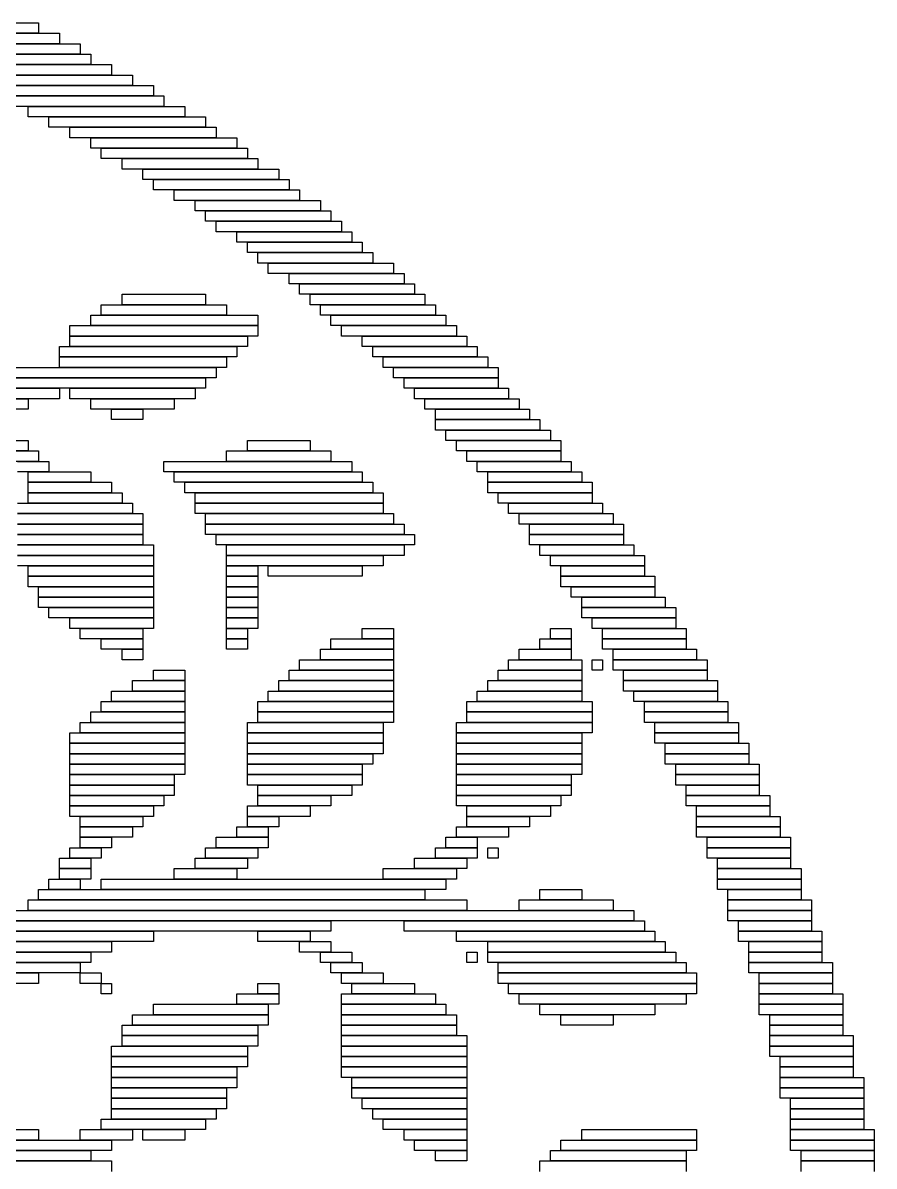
# Model space of a CAD drawing. Extents: x 367 to 656, y 364 to 660.
# Drawn here: x 572.5 to 654, y 537.5 to 647 of the extents above; entities that cross this region are included whole.
import ezdxf

# ---------------------------------------------------------------- set-up
doc = ezdxf.new("R2010")
doc.units = 0

msp = doc.modelspace()

# ---------------------------------------------------------------- linework, layer by layer
for p, q in [((554, 647), (574, 647)), ((574, 647), (574, 646)), ((574, 646), (554, 646)), ((557, 646), (576, 646)), ((576, 645), (557, 645)), ((560, 645), (578, 645)), ((576, 646), (576, 645)), ((578, 645), (578, 644)), ((578, 644), (560, 644)), ((562, 644), (579, 644)), ((579, 644), (579, 643)), ((579, 643), (562, 643)), ((565, 643), (581, 643)), ((581, 643), (581, 642)), ((581, 642), (565, 642)), ((567, 642), (583, 642)), ((583, 642), (583, 641)), ((583, 641), (567, 641)), ((569, 641), (585, 641)), ((585, 641), (585, 640)), ((585, 640), (569, 640)), ((571, 640), (586, 640)), ((586, 640), (586, 639)), ((586, 639), (571, 639)), ((573, 639), (588, 639)), ((573, 638), (573, 639)), ((588, 639), (588, 638)), ((588, 638), (573, 638)), ((575, 638), (590, 638)), ((575, 637), (575, 638)), ((590, 638), (590, 637)), ((590, 637), (575, 637)), ((577, 637), (591, 637)), ((577, 636), (577, 637)), ((591, 637), (591, 636)), ((591, 636), (577, 636)), ((579, 636), (593, 636)), ((579, 635), (579, 636)), ((593, 636), (593, 635)), ((593, 635), (579, 635)), ((580, 635), (594, 635)), ((580, 634), (580, 635)), ((594, 635), (594, 634)), ((594, 634), (580, 634)), ((582, 634), (595, 634)), ((582, 633), (582, 634)), ((595, 633), (582, 633)), ((584, 633), (597, 633)), ((584, 632), (584, 633)), ((595, 634), (595, 633)), ((597, 633), (597, 632)), ((597, 632), (584, 632)), ((585, 632), (598, 632)), ((585, 631), (585, 632)), ((598, 632), (598, 631)), ((598, 631), (585, 631)), ((587, 631), (599, 631)), ((587, 630), (587, 631)), ((599, 631), (599, 630)), ((599, 630), (587, 630)), ((589, 630), (601, 630)), ((589, 629), (589, 630)), ((601, 630), (601, 629)), ((601, 629), (589, 629)), ((590, 629), (602, 629)), ((590, 628), (590, 629)), ((602, 629), (602, 628)), ((602, 628), (590, 628)), ((591, 628), (603, 628)), ((591, 627), (591, 628)), ((603, 628), (603, 627)), ((603, 627), (591, 627)), ((593, 627), (604, 627)), ((593, 626), (593, 627)), ((604, 627), (604, 626)), ((604, 626), (593, 626)), ((594, 626), (605, 626)), ((594, 625), (594, 626)), ((605, 626), (605, 625)), ((605, 625), (594, 625)), ((595, 625), (606, 625)), ((595, 624), (595, 625)), ((606, 625), (606, 624)), ((606, 624), (595, 624)), ((596, 624), (608, 624)), ((596, 623), (596, 624)), ((608, 624), (608, 623)), ((608, 623), (596, 623)), ((598, 623), (609, 623)), ((598, 622), (598, 623)), ((609, 622), (598, 622)), ((599, 622), (610, 622)), ((599, 621), (599, 622)), ((609, 623), (609, 622)), ((610, 622), (610, 621)), ((582, 621), (590, 621)), ((582, 620), (582, 621)), ((590, 621), (590, 620)), ((610, 621), (599, 621)), ((600, 621), (611, 621)), ((600, 620), (600, 621)), ((611, 621), (611, 620)), ((580, 620), (592, 620)), ((580, 619), (580, 620)), ((590, 620), (582, 620)), ((592, 620), (592, 619)), ((611, 620), (600, 620)), ((601, 620), (612, 620)), ((601, 619), (601, 620)), ((612, 620), (612, 619)), ((579, 619), (595, 619)), ((579, 618), (579, 619)), ((592, 619), (580, 619)), ((595, 619), (595, 618)), ((612, 619), (601, 619)), ((602, 619), (613, 619)), ((602, 618), (602, 619)), ((613, 619), (613, 618)), ((577, 618), (595, 618)), ((577, 617), (577, 618)), ((595, 618), (579, 618)), ((595, 618), (595, 617)), ((613, 618), (602, 618)), ((603, 618), (614, 618)), ((603, 617), (603, 618)), ((614, 618), (614, 617)), ((595, 617), (577, 617)), ((577, 617), (594, 617)), ((577, 616), (577, 617)), ((594, 617), (594, 616)), ((614, 617), (603, 617)), ((605, 617), (615, 617)), ((605, 616), (605, 617)), ((615, 617), (615, 616)), ((576, 616), (593, 616)), ((576, 615), (576, 616)), ((594, 616), (577, 616)), ((593, 616), (593, 615)), ((615, 616), (605, 616)), ((606, 616), (616, 616)), ((606, 615), (606, 616)), ((616, 616), (616, 615)), ((593, 615), (576, 615)), ((576, 615), (592, 615)), ((576, 614), (576, 615)), ((592, 615), (592, 614)), ((616, 615), (606, 615)), ((607, 615), (617, 615)), ((607, 614), (607, 615)), ((617, 615), (617, 614)), ((546, 614), (591, 614)), ((592, 614), (576, 614)), ((591, 614), (591, 613)), ((617, 614), (607, 614)), ((608, 614), (618, 614)), ((608, 613), (608, 614)), ((618, 614), (618, 613)), ((543, 613), (590, 613)), ((591, 613), (546, 613)), ((590, 613), (590, 612)), ((618, 613), (608, 613)), ((609, 613), (618, 613)), ((609, 612), (609, 613)), ((618, 613), (618, 612)), ((540, 612), (576, 612)), ((590, 612), (543, 612)), ((576, 612), (576, 611)), ((577, 612), (589, 612)), ((577, 611), (577, 612)), ((589, 612), (589, 611)), ((618, 612), (609, 612)), ((610, 612), (619, 612)), ((610, 611), (610, 612)), ((619, 612), (619, 611)), ((538, 611), (573, 611)), ((573, 610), (538, 610)), ((576, 611), (540, 611)), ((573, 611), (573, 610)), ((589, 611), (577, 611)), ((579, 611), (587, 611)), ((579, 610), (579, 611)), ((587, 610), (579, 610)), ((581, 610), (584, 610)), ((581, 609), (581, 610)), ((584, 610), (584, 609)), ((587, 611), (587, 610)), ((619, 611), (610, 611)), ((611, 611), (620, 611)), ((611, 610), (611, 611)), ((620, 610), (611, 610)), ((612, 610), (621, 610)), ((612, 609), (612, 610)), ((620, 611), (620, 610)), ((621, 610), (621, 609)), ((584, 609), (581, 609)), ((621, 609), (612, 609)), ((612, 609), (622, 609)), ((612, 608), (612, 609)), ((622, 609), (622, 608)), ((622, 608), (612, 608)), ((613, 608), (623, 608)), ((613, 607), (613, 608)), ((623, 608), (623, 607)), ((568, 607), (573, 607)), ((573, 607), (573, 606)), ((594, 607), (600, 607)), ((594, 606), (594, 607)), ((600, 607), (600, 606)), ((623, 607), (613, 607)), ((614, 607), (624, 607)), ((614, 606), (614, 607)), ((624, 607), (624, 606)), ((573, 606), (568, 606)), ((570, 606), (574, 606)), ((574, 606), (574, 605)), ((592, 606), (602, 606)), ((592, 605), (592, 606)), ((600, 606), (594, 606)), ((602, 606), (602, 605)), ((624, 606), (614, 606)), ((615, 606), (624, 606)), ((615, 605), (615, 606)), ((624, 606), (624, 605)), ((574, 605), (570, 605)), ((572, 605), (575, 605)), ((575, 605), (575, 604)), ((586, 605), (604, 605)), ((586, 604), (586, 605)), ((602, 605), (592, 605)), ((604, 605), (604, 604)), ((624, 605), (615, 605)), ((616, 605), (625, 605)), ((616, 604), (616, 605)), ((625, 605), (625, 604)), ((575, 604), (572, 604)), ((573, 604), (579, 604)), ((573, 603), (573, 604)), ((579, 604), (579, 603)), ((604, 604), (586, 604)), ((587, 604), (605, 604)), ((587, 603), (587, 604)), ((605, 604), (605, 603)), ((625, 604), (616, 604)), ((617, 604), (626, 604)), ((617, 603), (617, 604)), ((626, 604), (626, 603)), ((579, 603), (573, 603)), ((573, 603), (581, 603)), ((573, 602), (573, 603)), ((581, 603), (581, 602)), ((605, 603), (587, 603)), ((588, 603), (606, 603)), ((588, 602), (588, 603)), ((606, 603), (606, 602)), ((626, 603), (617, 603)), ((617, 603), (627, 603)), ((617, 602), (617, 603)), ((627, 603), (627, 602)), ((581, 602), (573, 602)), ((573, 602), (582, 602)), ((573, 601), (573, 602)), ((582, 602), (582, 601)), ((606, 602), (588, 602)), ((589, 602), (607, 602)), ((589, 601), (589, 602)), ((607, 602), (607, 601)), ((627, 602), (617, 602)), ((618, 602), (627, 602)), ((618, 601), (618, 602)), ((627, 602), (627, 601)), ((572, 601), (583, 601)), ((582, 601), (573, 601)), ((583, 601), (583, 600)), ((607, 601), (589, 601)), ((589, 601), (607, 601)), ((589, 600), (589, 601)), ((607, 601), (607, 600)), ((627, 601), (618, 601)), ((619, 601), (628, 601)), ((619, 600), (619, 601)), ((628, 601), (628, 600)), ((583, 600), (572, 600)), ((572, 600), (584, 600)), ((584, 599), (572, 599)), ((572, 599), (584, 599)), ((584, 600), (584, 599)), ((584, 599), (584, 598)), ((607, 600), (589, 600)), ((590, 600), (608, 600)), ((590, 599), (590, 600)), ((608, 599), (590, 599)), ((590, 599), (609, 599)), ((590, 598), (590, 599)), ((608, 600), (608, 599)), ((609, 599), (609, 598)), ((628, 600), (619, 600)), ((620, 600), (629, 600)), ((620, 599), (620, 600)), ((629, 599), (620, 599)), ((621, 599), (630, 599)), ((621, 598), (621, 599)), ((629, 600), (629, 599)), ((630, 599), (630, 598)), ((584, 598), (572, 598)), ((572, 598), (584, 598)), ((584, 598), (584, 597)), ((609, 598), (590, 598)), ((591, 598), (610, 598)), ((591, 597), (591, 598)), ((610, 598), (610, 597)), ((630, 598), (621, 598)), ((621, 598), (630, 598)), ((621, 597), (621, 598)), ((630, 598), (630, 597)), ((584, 597), (572, 597)), ((572, 597), (585, 597)), ((585, 597), (585, 596)), ((610, 597), (591, 597)), ((592, 597), (609, 597)), ((592, 596), (592, 597)), ((609, 597), (609, 596)), ((630, 597), (621, 597)), ((622, 597), (631, 597)), ((622, 596), (622, 597)), ((631, 597), (631, 596)), ((585, 596), (572, 596)), ((572, 596), (585, 596)), ((585, 596), (585, 595)), ((609, 596), (592, 596)), ((592, 596), (607, 596)), ((592, 595), (592, 596)), ((607, 596), (607, 595)), ((631, 596), (622, 596)), ((623, 596), (632, 596)), ((623, 595), (623, 596)), ((632, 596), (632, 595)), ((585, 595), (572, 595)), ((573, 595), (585, 595)), ((573, 594), (573, 595)), ((585, 595), (585, 594)), ((607, 595), (592, 595)), ((592, 595), (595, 595)), ((592, 594), (592, 595)), ((595, 595), (595, 594)), ((596, 595), (605, 595)), ((596, 594), (596, 595)), ((605, 595), (605, 594)), ((632, 595), (623, 595)), ((624, 595), (632, 595)), ((624, 594), (624, 595)), ((632, 595), (632, 594)), ((585, 594), (573, 594)), ((573, 594), (585, 594)), ((573, 593), (573, 594)), ((585, 594), (585, 593)), ((595, 594), (592, 594)), ((592, 594), (595, 594)), ((592, 593), (592, 594)), ((595, 594), (595, 593)), ((605, 594), (596, 594)), ((632, 594), (624, 594)), ((624, 594), (633, 594)), ((624, 593), (624, 594)), ((633, 594), (633, 593)), ((585, 593), (573, 593)), ((574, 593), (585, 593)), ((574, 592), (574, 593)), ((585, 593), (585, 592)), ((595, 593), (592, 593)), ((592, 593), (595, 593)), ((592, 592), (592, 593)), ((595, 593), (595, 592)), ((633, 593), (624, 593)), ((625, 593), (633, 593)), ((625, 592), (625, 593)), ((633, 593), (633, 592)), ((585, 592), (574, 592)), ((574, 592), (585, 592)), ((574, 591), (574, 592)), ((585, 592), (585, 591)), ((595, 592), (592, 592)), ((592, 592), (595, 592)), ((592, 591), (592, 592)), ((595, 592), (595, 591)), ((633, 592), (625, 592)), ((626, 592), (634, 592)), ((626, 591), (626, 592)), ((634, 592), (634, 591)), ((585, 591), (574, 591)), ((575, 591), (585, 591)), ((575, 590), (575, 591)), ((585, 591), (585, 590)), ((595, 591), (592, 591)), ((592, 591), (595, 591)), ((592, 590), (592, 591)), ((595, 591), (595, 590)), ((634, 591), (626, 591)), ((626, 591), (635, 591)), ((626, 590), (626, 591)), ((635, 591), (635, 590)), ((585, 590), (575, 590)), ((577, 590), (585, 590)), ((577, 589), (577, 590)), ((585, 590), (585, 589)), ((595, 590), (592, 590)), ((592, 590), (595, 590)), ((592, 589), (592, 590)), ((595, 590), (595, 589)), ((635, 590), (626, 590)), ((627, 590), (635, 590)), ((627, 589), (627, 590)), ((635, 590), (635, 589)), ((585, 589), (577, 589)), ((578, 589), (584, 589)), ((578, 588), (578, 589)), ((584, 589), (584, 588)), ((595, 589), (592, 589)), ((592, 589), (594, 589)), ((592, 588), (592, 589)), ((594, 589), (594, 588)), ((605, 589), (608, 589)), ((605, 588), (605, 589)), ((608, 589), (608, 588)), ((623, 589), (625, 589)), ((623, 588), (623, 589)), ((625, 589), (625, 588)), ((635, 589), (627, 589)), ((628, 589), (636, 589)), ((628, 588), (628, 589)), ((636, 589), (636, 588)), ((584, 588), (578, 588)), ((580, 588), (584, 588)), ((580, 587), (580, 588)), ((584, 587), (580, 587)), ((582, 587), (584, 587)), ((582, 586), (582, 587)), ((584, 588), (584, 587)), ((584, 587), (584, 586)), ((594, 588), (592, 588)), ((592, 588), (594, 588)), ((592, 587), (592, 588)), ((594, 587), (592, 587)), ((594, 588), (594, 587)), ((601, 587), (608, 587)), ((601, 586), (601, 587)), ((602, 588), (608, 588)), ((602, 587), (602, 588)), ((608, 587), (602, 587)), ((608, 588), (605, 588)), ((608, 588), (608, 587)), ((608, 587), (608, 586)), ((620, 587), (625, 587)), ((620, 586), (620, 587)), ((622, 588), (625, 588)), ((622, 587), (622, 588)), ((625, 587), (622, 587)), ((625, 588), (623, 588)), ((625, 588), (625, 587)), ((625, 587), (625, 586)), ((636, 588), (628, 588)), ((628, 588), (636, 588)), ((628, 587), (628, 588)), ((636, 587), (628, 587)), ((629, 587), (637, 587)), ((629, 586), (629, 587)), ((636, 588), (636, 587)), ((637, 587), (637, 586)), ((584, 586), (582, 586)), ((599, 586), (608, 586)), ((599, 585), (599, 586)), ((608, 586), (601, 586)), ((608, 586), (608, 585)), ((619, 586), (626, 586)), ((619, 585), (619, 586)), ((625, 586), (620, 586)), ((626, 586), (626, 585)), ((627, 586), (628, 586)), ((627, 585), (627, 586)), ((628, 586), (628, 585)), ((637, 586), (629, 586)), ((629, 586), (638, 586)), ((629, 585), (629, 586)), ((638, 586), (638, 585)), ((585, 585), (588, 585)), ((585, 584), (585, 585)), ((588, 585), (588, 584)), ((598, 585), (608, 585)), ((598, 584), (598, 585)), ((608, 585), (599, 585)), ((608, 585), (608, 584)), ((618, 585), (626, 585)), ((618, 584), (618, 585)), ((626, 585), (619, 585)), ((626, 585), (626, 584)), ((628, 585), (627, 585)), ((638, 585), (629, 585)), ((630, 585), (638, 585)), ((630, 584), (630, 585)), ((638, 585), (638, 584)), ((583, 584), (588, 584)), ((583, 583), (583, 584)), ((588, 584), (585, 584)), ((588, 584), (588, 583)), ((597, 584), (608, 584)), ((597, 583), (597, 584)), ((608, 584), (598, 584)), ((608, 584), (608, 583)), ((617, 584), (626, 584)), ((617, 583), (617, 584)), ((626, 584), (618, 584)), ((626, 584), (626, 583)), ((638, 584), (630, 584)), ((630, 584), (639, 584)), ((630, 583), (630, 584)), ((639, 584), (639, 583)), ((581, 583), (588, 583)), ((581, 582), (581, 583)), ((588, 583), (583, 583)), ((588, 583), (588, 582)), ((596, 583), (608, 583)), ((596, 582), (596, 583)), ((608, 583), (597, 583)), ((608, 583), (608, 582)), ((616, 583), (626, 583)), ((616, 582), (616, 583)), ((626, 583), (617, 583)), ((626, 583), (626, 582)), ((639, 583), (630, 583)), ((631, 583), (639, 583)), ((631, 582), (631, 583)), ((639, 583), (639, 582)), ((580, 582), (588, 582)), ((580, 581), (580, 582)), ((588, 582), (581, 582)), ((588, 582), (588, 581)), ((595, 582), (608, 582)), ((595, 581), (595, 582)), ((608, 582), (596, 582)), ((608, 582), (608, 581)), ((615, 582), (627, 582)), ((615, 581), (615, 582)), ((626, 582), (616, 582)), ((627, 582), (627, 581)), ((639, 582), (631, 582)), ((632, 582), (640, 582)), ((632, 581), (632, 582)), ((640, 582), (640, 581)), ((579, 581), (588, 581)), ((579, 580), (579, 581)), ((588, 581), (580, 581)), ((588, 581), (588, 580)), ((608, 581), (595, 581)), ((595, 581), (608, 581)), ((595, 580), (595, 581)), ((608, 581), (608, 580)), ((627, 581), (615, 581)), ((615, 581), (627, 581)), ((615, 580), (615, 581)), ((627, 581), (627, 580)), ((640, 581), (632, 581)), ((632, 581), (640, 581)), ((632, 580), (632, 581)), ((640, 581), (640, 580)), ((578, 580), (588, 580)), ((578, 579), (578, 580)), ((588, 580), (579, 580)), ((588, 580), (588, 579)), ((594, 580), (607, 580)), ((594, 579), (594, 580)), ((608, 580), (595, 580)), ((607, 580), (607, 579)), ((614, 580), (627, 580)), ((614, 579), (614, 580)), ((627, 580), (615, 580)), ((627, 580), (627, 579)), ((640, 580), (632, 580)), ((633, 580), (641, 580)), ((633, 579), (633, 580)), ((641, 580), (641, 579)), ((577, 579), (588, 579)), ((577, 578), (577, 579)), ((588, 579), (578, 579)), ((588, 579), (588, 578)), ((607, 579), (594, 579)), ((594, 579), (607, 579)), ((594, 578), (594, 579)), ((607, 579), (607, 578)), ((627, 579), (614, 579)), ((614, 579), (626, 579)), ((614, 578), (614, 579)), ((626, 579), (626, 578)), ((641, 579), (633, 579)), ((633, 579), (641, 579)), ((633, 578), (633, 579)), ((641, 579), (641, 578)), ((588, 578), (577, 578)), ((577, 578), (588, 578)), ((577, 577), (577, 578)), ((588, 578), (588, 577)), ((607, 578), (594, 578)), ((594, 578), (607, 578)), ((594, 577), (594, 578)), ((607, 578), (607, 577)), ((626, 578), (614, 578)), ((614, 578), (626, 578)), ((614, 577), (614, 578)), ((626, 578), (626, 577)), ((641, 578), (633, 578)), ((634, 578), (642, 578)), ((634, 577), (634, 578)), ((642, 578), (642, 577)), ((588, 577), (577, 577)), ((577, 577), (588, 577)), ((577, 576), (577, 577)), ((588, 576), (577, 576)), ((577, 576), (588, 576)), ((577, 575), (577, 576)), ((588, 577), (588, 576)), ((588, 576), (588, 575)), ((607, 577), (594, 577)), ((594, 577), (606, 577)), ((594, 576), (594, 577)), ((606, 576), (594, 576)), ((594, 576), (605, 576)), ((594, 575), (594, 576)), ((605, 576), (605, 575)), ((606, 577), (606, 576)), ((626, 577), (614, 577)), ((614, 577), (626, 577)), ((614, 576), (614, 577)), ((626, 576), (614, 576)), ((614, 576), (626, 576)), ((614, 575), (614, 576)), ((626, 577), (626, 576)), ((626, 576), (626, 575)), ((642, 577), (634, 577)), ((634, 577), (642, 577)), ((634, 576), (634, 577)), ((642, 576), (634, 576)), ((635, 576), (643, 576)), ((635, 575), (635, 576)), ((642, 577), (642, 576)), ((643, 576), (643, 575)), ((588, 575), (577, 575)), ((577, 575), (587, 575)), ((577, 574), (577, 575)), ((587, 575), (587, 574)), ((605, 575), (594, 575)), ((594, 575), (605, 575)), ((594, 574), (594, 575)), ((605, 575), (605, 574)), ((626, 575), (614, 575)), ((614, 575), (625, 575)), ((614, 574), (614, 575)), ((625, 575), (625, 574)), ((643, 575), (635, 575)), ((635, 575), (643, 575)), ((635, 574), (635, 575)), ((643, 575), (643, 574)), ((587, 574), (577, 574)), ((577, 574), (587, 574)), ((577, 573), (577, 574)), ((587, 574), (587, 573)), ((605, 574), (594, 574)), ((595, 574), (604, 574)), ((595, 573), (595, 574)), ((604, 574), (604, 573)), ((625, 574), (614, 574)), ((614, 574), (625, 574)), ((614, 573), (614, 574)), ((625, 574), (625, 573)), ((643, 574), (635, 574)), ((636, 574), (643, 574)), ((636, 573), (636, 574)), ((643, 574), (643, 573)), ((587, 573), (577, 573)), ((577, 573), (586, 573)), ((577, 572), (577, 573)), ((586, 573), (586, 572)), ((604, 573), (595, 573)), ((595, 573), (602, 573)), ((595, 572), (595, 573)), ((602, 573), (602, 572)), ((625, 573), (614, 573)), ((614, 573), (624, 573)), ((614, 572), (614, 573)), ((624, 573), (624, 572)), ((643, 573), (636, 573)), ((636, 573), (644, 573)), ((636, 572), (636, 573)), ((644, 573), (644, 572)), ((586, 572), (577, 572)), ((577, 572), (585, 572)), ((577, 571), (577, 572)), ((585, 572), (585, 571)), ((594, 572), (600, 572)), ((594, 571), (594, 572)), ((602, 572), (595, 572)), ((600, 572), (600, 571)), ((624, 572), (614, 572)), ((615, 572), (623, 572)), ((615, 571), (615, 572)), ((623, 572), (623, 571)), ((644, 572), (636, 572)), ((637, 572), (644, 572)), ((637, 571), (637, 572)), ((644, 572), (644, 571)), ((585, 571), (577, 571)), ((578, 571), (584, 571)), ((578, 570), (578, 571)), ((584, 571), (584, 570)), ((600, 571), (594, 571)), ((594, 571), (597, 571)), ((594, 570), (594, 571)), ((597, 571), (597, 570)), ((623, 571), (615, 571)), ((615, 571), (621, 571)), ((615, 570), (615, 571)), ((621, 571), (621, 570)), ((644, 571), (637, 571)), ((637, 571), (645, 571)), ((637, 570), (637, 571)), ((645, 571), (645, 570)), ((584, 570), (578, 570)), ((578, 570), (583, 570)), ((578, 569), (578, 570)), ((583, 570), (583, 569)), ((593, 570), (596, 570)), ((593, 569), (593, 570)), ((597, 570), (594, 570)), ((596, 570), (596, 569)), ((614, 570), (619, 570)), ((614, 569), (614, 570)), ((621, 570), (615, 570)), ((619, 570), (619, 569)), ((645, 570), (637, 570)), ((637, 570), (645, 570)), ((637, 569), (637, 570)), ((645, 570), (645, 569)), ((583, 569), (578, 569)), ((578, 569), (581, 569)), ((578, 568), (578, 569)), ((581, 569), (581, 568)), ((591, 569), (596, 569)), ((591, 568), (591, 569)), ((596, 569), (593, 569)), ((596, 569), (596, 568)), ((613, 569), (616, 569)), ((613, 568), (613, 569)), ((619, 569), (614, 569)), ((616, 569), (616, 568)), ((645, 569), (637, 569)), ((638, 569), (646, 569)), ((638, 568), (638, 569)), ((646, 569), (646, 568)), ((577, 568), (580, 568)), ((577, 567), (577, 568)), ((581, 568), (578, 568)), ((580, 568), (580, 567)), ((590, 568), (595, 568)), ((590, 567), (590, 568)), ((596, 568), (591, 568)), ((595, 568), (595, 567)), ((612, 568), (616, 568)), ((612, 567), (612, 568)), ((616, 568), (613, 568)), ((616, 568), (616, 567)), ((617, 568), (618, 568)), ((617, 567), (617, 568)), ((618, 568), (618, 567)), ((646, 568), (638, 568)), ((638, 568), (646, 568)), ((638, 567), (638, 568)), ((646, 568), (646, 567)), ((576, 567), (579, 567)), ((576, 566), (576, 567)), ((580, 567), (577, 567)), ((579, 567), (579, 566)), ((589, 567), (594, 567)), ((589, 566), (589, 567)), ((595, 567), (590, 567)), ((594, 567), (594, 566)), ((610, 567), (615, 567)), ((610, 566), (610, 567)), ((616, 567), (612, 567)), ((615, 567), (615, 566)), ((618, 567), (617, 567)), ((646, 567), (638, 567)), ((639, 567), (646, 567)), ((639, 566), (639, 567)), ((646, 567), (646, 566)), ((579, 566), (576, 566)), ((576, 566), (579, 566)), ((576, 565), (576, 566)), ((579, 566), (579, 565)), ((587, 566), (593, 566)), ((587, 565), (587, 566)), ((594, 566), (589, 566)), ((593, 566), (593, 565)), ((607, 566), (614, 566)), ((607, 565), (607, 566)), ((615, 566), (610, 566)), ((614, 566), (614, 565)), ((646, 566), (639, 566)), ((639, 566), (647, 566)), ((639, 565), (639, 566)), ((647, 566), (647, 565)), ((574, 564), (611, 564)), ((574, 563), (574, 564)), ((575, 565), (578, 565)), ((575, 564), (575, 565)), ((578, 564), (575, 564)), ((579, 565), (576, 565)), ((578, 565), (578, 564)), ((580, 565), (613, 565)), ((580, 564), (580, 565)), ((613, 564), (580, 564)), ((593, 565), (587, 565)), ((614, 565), (607, 565)), ((611, 564), (611, 563)), ((613, 565), (613, 564)), ((622, 564), (626, 564)), ((622, 563), (622, 564)), ((626, 564), (626, 563)), ((647, 565), (639, 565)), ((639, 565), (647, 565)), ((639, 564), (639, 565)), ((647, 564), (639, 564)), ((640, 564), (647, 564)), ((640, 563), (640, 564)), ((647, 565), (647, 564)), ((647, 564), (647, 563)), ((573, 563), (615, 563)), ((573, 562), (573, 563)), ((611, 563), (574, 563)), ((615, 563), (615, 562)), ((620, 563), (629, 563)), ((620, 562), (620, 563)), ((626, 563), (622, 563)), ((629, 563), (629, 562)), ((647, 563), (640, 563)), ((640, 563), (648, 563)), ((640, 562), (640, 563)), ((648, 563), (648, 562)), ((571, 562), (631, 562)), ((615, 562), (573, 562)), ((629, 562), (620, 562)), ((631, 562), (631, 561)), ((648, 562), (640, 562)), ((640, 562), (648, 562)), ((640, 561), (640, 562)), ((648, 562), (648, 561)), ((569, 561), (602, 561)), ((631, 561), (571, 561)), ((602, 561), (602, 560)), ((609, 561), (632, 561)), ((609, 560), (609, 561)), ((632, 561), (632, 560)), ((648, 561), (640, 561)), ((641, 561), (648, 561)), ((641, 560), (641, 561)), ((648, 561), (648, 560)), ((567, 560), (585, 560)), ((602, 560), (569, 560)), ((585, 560), (585, 559)), ((595, 560), (600, 560)), ((595, 559), (595, 560)), ((600, 560), (600, 559)), ((632, 560), (609, 560)), ((614, 560), (633, 560)), ((614, 559), (614, 560)), ((633, 560), (633, 559)), ((648, 560), (641, 560)), ((641, 560), (649, 560)), ((641, 559), (641, 560)), ((649, 560), (649, 559)), ((561, 559), (581, 559)), ((585, 559), (567, 559)), ((581, 559), (581, 558)), ((600, 559), (595, 559)), ((599, 559), (602, 559)), ((599, 558), (599, 559)), ((602, 559), (602, 558)), ((633, 559), (614, 559)), ((617, 559), (634, 559)), ((617, 558), (617, 559)), ((634, 559), (634, 558)), ((649, 559), (641, 559)), ((642, 559), (649, 559)), ((642, 558), (642, 559)), ((649, 559), (649, 558)), ((581, 558), (561, 558)), ((561, 558), (579, 558)), ((579, 558), (579, 557)), ((602, 558), (599, 558)), ((601, 558), (604, 558)), ((601, 557), (601, 558)), ((604, 558), (604, 557)), ((615, 558), (616, 558)), ((615, 557), (615, 558)), ((616, 558), (616, 557)), ((634, 558), (617, 558)), ((617, 558), (635, 558)), ((617, 557), (617, 558)), ((635, 558), (635, 557)), ((649, 558), (642, 558)), ((642, 558), (649, 558)), ((642, 557), (642, 558)), ((649, 558), (649, 557)), ((560, 557), (578, 557)), ((579, 557), (561, 557)), ((578, 557), (578, 556)), ((604, 557), (601, 557)), ((602, 557), (605, 557)), ((602, 556), (602, 557)), ((605, 557), (605, 556)), ((616, 557), (615, 557)), ((635, 557), (617, 557)), ((618, 557), (636, 557)), ((618, 556), (618, 557)), ((636, 557), (636, 556)), ((649, 557), (642, 557)), ((642, 557), (650, 557)), ((642, 556), (642, 557)), ((650, 557), (650, 556)), ((559, 556), (574, 556)), ((578, 556), (560, 556)), ((574, 556), (574, 555)), ((578, 556), (580, 556)), ((578, 555), (578, 556)), ((580, 556), (580, 555)), ((605, 556), (602, 556)), ((603, 556), (607, 556)), ((603, 555), (603, 556)), ((607, 556), (607, 555)), ((636, 556), (618, 556)), ((618, 556), (637, 556)), ((618, 555), (618, 556)), ((637, 556), (637, 555)), ((650, 556), (642, 556)), ((643, 556), (650, 556)), ((643, 555), (643, 556)), ((650, 556), (650, 555)), ((574, 555), (559, 555)), ((580, 555), (578, 555)), ((580, 555), (581, 555)), ((580, 554), (580, 555)), ((581, 555), (581, 554)), ((595, 555), (597, 555)), ((595, 554), (595, 555)), ((597, 555), (597, 554)), ((607, 555), (603, 555)), ((604, 555), (610, 555)), ((604, 554), (604, 555)), ((610, 555), (610, 554)), ((637, 555), (618, 555)), ((619, 555), (637, 555)), ((619, 554), (619, 555)), ((637, 555), (637, 554)), ((650, 555), (643, 555)), ((643, 555), (650, 555)), ((643, 554), (643, 555)), ((650, 555), (650, 554)), ((581, 554), (580, 554)), ((585, 553), (596, 553)), ((585, 552), (585, 553)), ((593, 554), (597, 554)), ((593, 553), (593, 554)), ((597, 553), (593, 553)), ((597, 554), (595, 554)), ((596, 553), (596, 552)), ((597, 554), (597, 553)), ((603, 554), (612, 554)), ((603, 553), (603, 554)), ((612, 553), (603, 553)), ((603, 553), (613, 553)), ((603, 552), (603, 553)), ((610, 554), (604, 554)), ((612, 554), (612, 553)), ((613, 553), (613, 552)), ((637, 554), (619, 554)), ((620, 554), (636, 554)), ((620, 553), (620, 554)), ((636, 553), (620, 553)), ((622, 553), (633, 553)), ((622, 552), (622, 553)), ((633, 553), (633, 552)), ((636, 554), (636, 553)), ((650, 554), (643, 554)), ((643, 554), (651, 554)), ((643, 553), (643, 554)), ((651, 553), (643, 553)), ((643, 553), (651, 553)), ((643, 552), (643, 553)), ((651, 554), (651, 553)), ((651, 553), (651, 552)), ((583, 552), (596, 552)), ((583, 551), (583, 552)), ((596, 552), (585, 552)), ((596, 552), (596, 551)), ((613, 552), (603, 552)), ((603, 552), (614, 552)), ((603, 551), (603, 552)), ((614, 552), (614, 551)), ((633, 552), (622, 552)), ((624, 552), (629, 552)), ((624, 551), (624, 552)), ((629, 552), (629, 551)), ((651, 552), (643, 552)), ((644, 552), (651, 552)), ((644, 551), (644, 552)), ((651, 552), (651, 551)), ((582, 551), (595, 551)), ((582, 550), (582, 551)), ((596, 551), (583, 551)), ((595, 551), (595, 550)), ((614, 551), (603, 551)), ((603, 551), (614, 551)), ((603, 550), (603, 551)), ((614, 551), (614, 550)), ((629, 551), (624, 551)), ((651, 551), (644, 551)), ((644, 551), (651, 551)), ((644, 550), (644, 551)), ((651, 551), (651, 550)), ((595, 550), (582, 550)), ((582, 550), (595, 550)), ((582, 549), (582, 550)), ((595, 550), (595, 549)), ((614, 550), (603, 550)), ((603, 550), (615, 550)), ((603, 549), (603, 550)), ((615, 550), (615, 549)), ((651, 550), (644, 550)), ((644, 550), (652, 550)), ((644, 549), (644, 550)), ((652, 550), (652, 549)), ((581, 549), (594, 549)), ((581, 548), (581, 549)), ((595, 549), (582, 549)), ((594, 549), (594, 548)), ((615, 549), (603, 549)), ((603, 549), (615, 549)), ((603, 548), (603, 549)), ((615, 549), (615, 548)), ((652, 549), (644, 549)), ((644, 549), (652, 549)), ((644, 548), (644, 549)), ((652, 549), (652, 548)), ((594, 548), (581, 548)), ((581, 548), (594, 548)), ((581, 547), (581, 548)), ((594, 548), (594, 547)), ((615, 548), (603, 548)), ((603, 548), (615, 548)), ((603, 547), (603, 548)), ((615, 548), (615, 547)), ((652, 548), (644, 548)), ((645, 548), (652, 548)), ((645, 547), (645, 548)), ((652, 548), (652, 547)), ((594, 547), (581, 547)), ((581, 547), (593, 547)), ((581, 546), (581, 547)), ((593, 547), (593, 546)), ((615, 547), (603, 547)), ((603, 547), (615, 547)), ((603, 546), (603, 547)), ((615, 547), (615, 546)), ((652, 547), (645, 547)), ((645, 547), (652, 547)), ((645, 546), (645, 547)), ((652, 547), (652, 546)), ((593, 546), (581, 546)), ((581, 546), (593, 546)), ((581, 545), (581, 546)), ((593, 546), (593, 545)), ((615, 546), (603, 546)), ((604, 546), (615, 546)), ((604, 545), (604, 546)), ((615, 546), (615, 545)), ((652, 546), (645, 546)), ((645, 546), (653, 546)), ((645, 545), (645, 546)), ((653, 546), (653, 545)), ((593, 545), (581, 545)), ((581, 545), (592, 545)), ((581, 544), (581, 545)), ((592, 545), (592, 544)), ((615, 545), (604, 545)), ((604, 545), (615, 545)), ((604, 544), (604, 545)), ((615, 545), (615, 544)), ((653, 545), (645, 545)), ((645, 545), (653, 545)), ((645, 544), (645, 545)), ((653, 545), (653, 544)), ((592, 544), (581, 544)), ((581, 544), (592, 544)), ((581, 543), (581, 544)), ((592, 544), (592, 543)), ((615, 544), (604, 544)), ((605, 544), (615, 544)), ((605, 543), (605, 544)), ((615, 544), (615, 543)), ((653, 544), (645, 544)), ((646, 544), (653, 544)), ((646, 543), (646, 544)), ((653, 544), (653, 543)), ((592, 543), (581, 543)), ((581, 543), (591, 543)), ((581, 542), (581, 543)), ((591, 543), (591, 542)), ((615, 543), (605, 543)), ((606, 543), (615, 543)), ((606, 542), (606, 543)), ((615, 543), (615, 542)), ((653, 543), (646, 543)), ((646, 543), (653, 543)), ((646, 542), (646, 543)), ((653, 543), (653, 542)), ((522, 541), (574, 541)), ((574, 541), (574, 540)), ((578, 541), (583, 541)), ((578, 540), (578, 541)), ((580, 542), (590, 542)), ((580, 541), (580, 542)), ((590, 541), (580, 541)), ((591, 542), (581, 542)), ((583, 541), (583, 540)), ((584, 541), (588, 541)), ((584, 540), (584, 541)), ((588, 541), (588, 540)), ((590, 542), (590, 541)), ((615, 542), (606, 542)), ((607, 542), (615, 542)), ((607, 541), (607, 542)), ((615, 541), (607, 541)), ((609, 541), (615, 541)), ((609, 540), (609, 541)), ((615, 542), (615, 541)), ((615, 541), (615, 540)), ((626, 541), (637, 541)), ((626, 540), (626, 541)), ((637, 541), (637, 540)), ((653, 542), (646, 542)), ((646, 542), (653, 542)), ((646, 541), (646, 542)), ((653, 541), (646, 541)), ((646, 541), (654, 541)), ((646, 540), (646, 541)), ((653, 542), (653, 541)), ((654, 541), (654, 540)), ((521, 540), (581, 540)), ((574, 540), (522, 540)), ((583, 540), (578, 540)), ((581, 540), (581, 539)), ((588, 540), (584, 540)), ((615, 540), (609, 540)), ((610, 540), (615, 540)), ((610, 539), (610, 540)), ((615, 540), (615, 539)), ((624, 540), (637, 540)), ((624, 539), (624, 540)), ((637, 540), (626, 540)), ((637, 540), (637, 539)), ((654, 540), (646, 540)), ((646, 540), (654, 540)), ((646, 539), (646, 540)), ((654, 540), (654, 539)), ((519, 539), (579, 539)), ((581, 539), (521, 539)), ((579, 539), (579, 538)), ((615, 539), (610, 539)), ((612, 539), (615, 539)), ((612, 538), (612, 539)), ((615, 539), (615, 538)), ((623, 539), (636, 539)), ((623, 538), (623, 539)), ((637, 539), (624, 539)), ((636, 539), (636, 538)), ((654, 539), (646, 539)), ((647, 539), (654, 539)), ((647, 538), (647, 539)), ((654, 539), (654, 538)), ((518, 538), (581, 538)), ((579, 538), (519, 538)), ((581, 538), (581, 537)), ((615, 538), (612, 538)), ((622, 538), (636, 538)), ((622, 537), (622, 538)), ((636, 538), (623, 538)), ((636, 538), (636, 537)), ((654, 538), (647, 538)), ((647, 538), (654, 538)), ((647, 537), (647, 538)), ((654, 538), (654, 537))]:
    msp.add_line(p, q)

doc.saveas('drawing.dxf')
